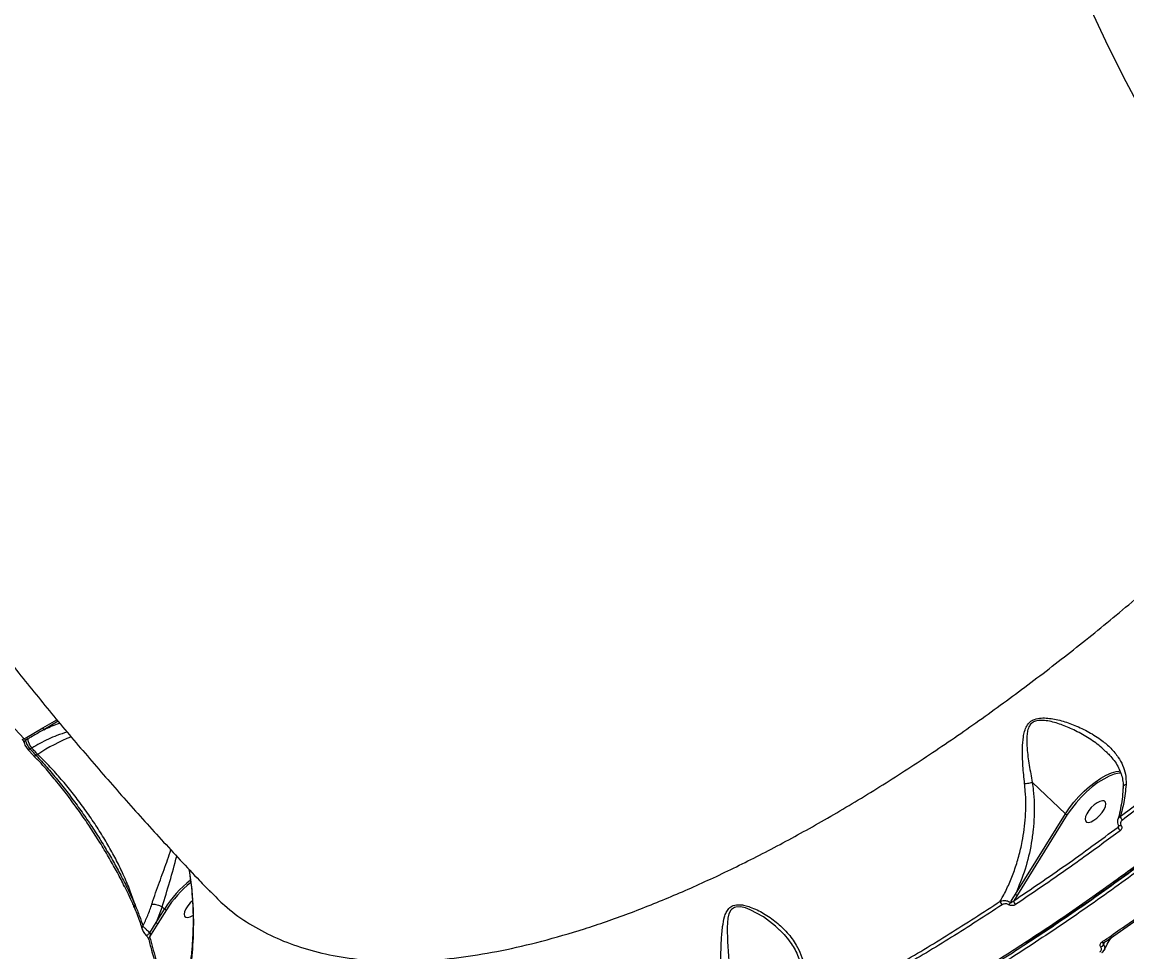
# Model space of a CAD drawing. Header units: millimetres. Extents: x -7151 to 6134, y -5040 to 5562.
# Drawn here: x -2961.4 to -2602.9, y -1178.3 to -876.7 of the extents above; entities that cross this region are included whole.
import ezdxf

# ---------------------------------------------------------------- set-up
doc = ezdxf.new("R2010")
doc.units = ezdxf.units.MM
for name, color, linetype in [('DIKOM_ОБЪЕКТ', 7, 'Continuous'), ('DIKOM_РАЗМЕР_ЗОНА', 7, 'Continuous'), ('DIKOM_РАЗМЕР_ОБЪЕКТА', 7, 'Continuous')]:
    doc.layers.add(name, color=color, linetype=linetype)
doc.styles.add('style1', font='arial.ttf', dxfattribs={"width": 0.8})
doc.dimstyles.new('1-50', dxfattribs={"dimtxt": 300, "dimasz": 200, "dimexe": 100, "dimexo": 0, "dimgap": 100, "dimtad": 1, "dimtxsty": 'style1', "dimcen": 200, "dimclrd": 7, "dimclre": 7, "dimclrt": 7, "dimadec": 1, "dimazin": 2, "dimtfac": 1, "dimtmove": 0, "dimatfit": 2, "dimfxl": 0, "dimlwd": 25, "dimlwe": 18, "dimarcsym": 0})

# ---------------------------------------------------------------- blocks, each defined once
blk = doc.blocks.new('*D0')
at = {"layer": 'Defpoints', "color": 0, "transparency": 16777216}
for p in [(4133.55, 168.74), (-4567.47, -1241.13), (4133.55, -4153.12)]:
    blk.add_point(p, dxfattribs=at)
at = {"layer": 'DIKOM_РАЗМЕР_ОБЪЕКТА', "color": 7, "lineweight": 18, "transparency": 16777216}
for p, q in [((4133.55, 168.74), (4133.55, -4253.12)), ((-4567.47, -1241.13), (-4567.47, -4253.12))]:
    blk.add_line(p, q, dxfattribs=at)
at = {"layer": 'DIKOM_РАЗМЕР_ОБЪЕКТА', "color": 7, "lineweight": 25, "transparency": 16777216}
blk.add_line((-4367.47, -4153.12), (3933.55, -4153.12), dxfattribs=at)
at = {"layer": 'DIKOM_РАЗМЕР_ОБЪЕКТА', "color": 7, "transparency": 16777216}
for points in [[(-4367.47, -4119.79), (-4367.47, -4186.45), (-4567.47, -4153.12)], [(3933.55, -4119.79), (3933.55, -4186.45), (4133.55, -4153.12)]]:
    blk.add_solid(points, dxfattribs=at)
at = {"layer": 'DIKOM_РАЗМЕР_ОБЪЕКТА', "color": 7, "transparency": 16777216, "insert": (150.61, -3899.95), "char_height": 300, "attachment_point": 5, "style": 'style1'}
blk.add_mtext('8700', dxfattribs=at)
blk = doc.blocks.new('*D1')
at = {"layer": 'Defpoints', "color": 0, "transparency": 16777216}
for p in [(-2392.45, 3674.75), (-6010.84, -1738.88), (-3202.89, -1738.88)]:
    blk.add_point(p, dxfattribs=at)
at = {"layer": 'DIKOM_РАЗМЕР_ОБЪЕКТА', "color": 7, "lineweight": 18, "transparency": 16777216}
for p, q in [((-2392.45, 3674.75), (-6110.84, 3674.75)), ((-3202.89, -1738.88), (-6110.84, -1738.88))]:
    blk.add_line(p, q, dxfattribs=at)
at = {"layer": 'DIKOM_РАЗМЕР_ОБЪЕКТА', "color": 7, "lineweight": 25, "transparency": 16777216}
blk.add_line((-6010.84, 3474.75), (-6010.84, -1538.88), dxfattribs=at)
at = {"layer": 'DIKOM_РАЗМЕР_ОБЪЕКТА', "color": 7, "transparency": 16777216}
for points in [[(-6044.18, 3474.75), (-5977.51, 3474.75), (-6010.84, 3674.75)], [(-6044.18, -1538.88), (-5977.51, -1538.88), (-6010.84, -1738.88)]]:
    blk.add_solid(points, dxfattribs=at)
at = {"layer": 'DIKOM_РАЗМЕР_ОБЪЕКТА', "color": 7, "transparency": 16777216, "insert": (-6264.01, 967.94), "char_height": 300, "attachment_point": 5, "rotation": 90, "style": 'style1'}
blk.add_mtext('5400', dxfattribs=at)
blk = doc.blocks.new('*D3')
at = {"layer": 'Defpoints', "color": 0, "transparency": 16777216}
for p in [(6133.55, 253.24), (-5802.46, -2467.19), (6133.55, -4939.78)]:
    blk.add_point(p, dxfattribs=at)
at = {"layer": 'DIKOM_РАЗМЕР_ЗОНА', "color": 7, "lineweight": 18, "transparency": 16777216}
for p, q in [((6133.55, 253.24), (6133.55, -5039.78)), ((-5802.46, -2467.19), (-5802.46, -5039.78))]:
    blk.add_line(p, q, dxfattribs=at)
at = {"layer": 'DIKOM_РАЗМЕР_ЗОНА', "color": 7, "lineweight": 25, "transparency": 16777216}
blk.add_line((-5602.46, -4939.78), (5933.55, -4939.78), dxfattribs=at)
at = {"layer": 'DIKOM_РАЗМЕР_ЗОНА', "color": 7, "transparency": 16777216}
for points in [[(-5602.46, -4906.44), (-5602.46, -4973.11), (-5802.46, -4939.78)], [(5933.55, -4906.44), (5933.55, -4973.11), (6133.55, -4939.78)]]:
    blk.add_solid(points, dxfattribs=at)
at = {"layer": 'DIKOM_РАЗМЕР_ЗОНА', "color": 7, "transparency": 16777216, "insert": (186.61, -4686.61), "char_height": 300, "attachment_point": 5, "style": 'style1'}
blk.add_mtext('11950', dxfattribs=at)

msp = doc.modelspace()

# ---------------------------------------------------------------- linework, layer by layer
at = {"layer": 'DIKOM_ОБЪЕКТ', "color": 7, "linetype": 'Continuous', "lineweight": 15}
for p, q in [((-2954.665, -1105.596), (-2950.118, -1102.94)), ((-2949.675, -1103.466), (-2954.381, -1106.215)), ((-2959.948, -1108.725), (-2954.665, -1105.596)), ((-2960.675, -1109.149), (-2959.948, -1108.725)), ((-2959.667, -1109.292), (-2960.301, -1109.663)), ((-2959.518, -1112.571), (-2959.527, -1112.562)), ((-2959.518, -1112.572), (-2957.541, -1114.673)), ((-2958.26, -1112.13), (-2958.798, -1112.444)), ((-2957.552, -1114.736), (-2956.426, -1115.935)), ((-2956.823, -1114.544), (-2956.328, -1114.183)), ((-2605.555, -1119.613), (-2605.031, -1119.566)), ((-2633.607, -1123.319), (-2622.88, -1133.468)), ((-2639.081, -1159.518), (-2622.88, -1133.468)), ((-2622.262, -1133.747), (-2638.464, -1159.797)), ((-2605.783, -1137.776), (-2605.591, -1137.264)), ((-2638.464, -1159.797), (-2639.628, -1161.661)), ((-2925.07, -1163.753), (-2925.061, -1163.785)), ((-2915.963, -1163.62), (-2917.917, -1168.735)), ((-2917.917, -1168.735), (-2915.19, -1164.351)), ((-2914.573, -1164.63), (-2917.3, -1169.014)), ((-2915.966, -1163.618), (-2915.963, -1163.62)), ((-2915.963, -1163.62), (-2915.19, -1164.351)), ((-2922.504, -1170.687), (-2922.489, -1170.745)), ((-2917.3, -1169.014), (-2920.018, -1173.355)), ((-2919.947, -1172.094), (-2917.917, -1168.735)), ((-2715.67, -1171.187), (-2715.869, -1170.988)), ((-2921.153, -1172.923), (-2921.157, -1172.919)), ((-2610.28, -1175.198), (-2610.542, -1175.869)), ((-2610.457, -1175.326), (-2610.474, -1175.337))]:
    msp.add_line(p, q, dxfattribs=at)
at = {"layer": 'DIKOM_ОБЪЕКТ', "color": 7, "linetype": 'Continuous', "lineweight": 15, "flags": 128}
for points in [[(-2537.414, -993.353), (-2546.027, -982.962), (-2554.346, -972.408), (-2562.366, -961.697), (-2570.084, -950.834), (-2577.493, -939.825), (-2584.591, -928.677), (-2591.374, -917.395), (-2597.837, -905.986), (-2603.978, -894.456), (-2609.792, -882.811), (-2615.277, -871.058), (-2620.43, -859.203), (-2625.247, -847.252), (-2629.727, -835.213)], [(-2984.483, -1082.765), (-2981.564, -1086.098), (-2978.628, -1089.421), (-2975.676, -1092.734), (-2972.708, -1096.038), (-2969.724, -1099.331), (-2966.723, -1102.614), (-2963.707, -1105.887), (-2960.675, -1109.149)], [(-2960.675, -1109.149), (-2960.825, -1109.236), (-2960.969, -1109.298), (-2961.103, -1109.335), (-2961.22, -1109.345), (-2961.317, -1109.326), (-2961.39, -1109.281), (-2961.397, -1109.274)], [(-2958.798, -1112.444), (-2958.948, -1112.531), (-2959.092, -1112.594), (-2959.224, -1112.631), (-2959.341, -1112.641), (-2959.438, -1112.624), (-2959.511, -1112.579), (-2959.518, -1112.571)], [(-2958.798, -1112.444), (-2958.552, -1112.707), (-2958.305, -1112.97), (-2958.058, -1113.232), (-2957.811, -1113.495), (-2957.565, -1113.757), (-2957.318, -1114.019), (-2957.07, -1114.282), (-2956.823, -1114.544)], [(-2956.328, -1114.183), (-2956.57, -1113.927), (-2956.811, -1113.67), (-2957.053, -1113.414), (-2957.294, -1113.157), (-2957.536, -1112.9), (-2957.777, -1112.644), (-2958.018, -1112.387), (-2958.26, -1112.13)], [(-2957.516, -1114.696), (-2957.534, -1114.68), (-2957.542, -1114.673)], [(-2622.88, -1133.468), (-2621.598, -1131.573), (-2620.141, -1129.696), (-2618.538, -1127.879), (-2616.826, -1126.16), (-2615.041, -1124.577), (-2613.222, -1123.165), (-2611.407, -1121.953), (-2609.638, -1120.968), (-2607.952, -1120.232), (-2606.385, -1119.76), (-2605.555, -1119.613)], [(-2604.89, -1120.265), (-2605.487, -1120.317), (-2607.012, -1120.653), (-2608.684, -1121.28), (-2610.464, -1122.184), (-2612.309, -1123.343), (-2614.173, -1124.729), (-2616.012, -1126.308), (-2617.782, -1128.043), (-2619.44, -1129.891), (-2620.945, -1131.808), (-2622.262, -1133.747)], [(-2609.762, -1130.281), (-2609.887, -1129.674), (-2610.276, -1129.315), (-2610.896, -1129.234), (-2611.697, -1129.436), (-2612.615, -1129.906), (-2613.575, -1130.605), (-2614.5, -1131.477), (-2615.314, -1132.451), (-2615.952, -1133.448), (-2616.362, -1134.387), (-2616.509, -1135.192), (-2616.385, -1135.799), (-2615.996, -1136.158), (-2615.376, -1136.239), (-2614.575, -1136.037), (-2613.657, -1135.567), (-2612.697, -1134.868), (-2611.772, -1133.996), (-2610.958, -1133.022), (-2610.32, -1132.026), (-2609.91, -1131.086), (-2609.762, -1130.281)], [(-2604.764, -1137.245), (-2604.967, -1137.339), (-2605.158, -1137.396), (-2605.328, -1137.413), (-2605.464, -1137.387), (-2605.561, -1137.321), (-2605.569, -1137.311)], [(-2906.159, -1161.724), (-2906.811, -1162.36), (-2907.625, -1163.334), (-2908.263, -1164.331), (-2908.672, -1165.27), (-2908.821, -1166.075), (-2908.696, -1166.682), (-2908.307, -1167.041), (-2907.687, -1167.122), (-2906.886, -1166.92), (-2905.973, -1166.453)], [(-2715.869, -1170.988), (-2716.944, -1169.912), (-2720.846, -1166.931), (-2725.123, -1164.608), (-2726.704, -1164.026), (-2728.293, -1163.68), (-2729.81, -1163.721), (-2730.227, -1163.84), (-2731.231, -1164.499), (-2731.414, -1164.712), (-2732.038, -1165.904), (-2732.372, -1167.287), (-2732.605, -1170.335), (-2732.515, -1174.844), (-2732.22, -1179.597), (-2731.882, -1184.144), (-2731.484, -1188.775), (-2731.484, -1188.779), (-2731.484, -1188.779)], [(-2919.947, -1172.094), (-2920.13, -1172.293), (-2920.336, -1172.488), (-2920.548, -1172.664), (-2920.751, -1172.805), (-2920.927, -1172.9), (-2921.062, -1172.943), (-2921.146, -1172.929), (-2921.153, -1172.923)], [(-2610.474, -1175.337), (-2610.505, -1175.351), (-2610.594, -1175.362), (-2610.7, -1175.341), (-2610.818, -1175.288), (-2610.945, -1175.205), (-2611.074, -1175.095)]]:
    msp.add_lwpolyline(points, dxfattribs=at)
at = {"layer": 'DIKOM_ОБЪЕКТ', "color": 7, "linetype": 'Continuous', "lineweight": 15}
for centre, radius, start, end in [((-2955.521, -1106.365), 1.15, 7.49028, 41.92552), ((-2959.956, -1110.341), 0.76, 117.01341, 187.1213), ((-2960.899, -1109.55), 1.259, 11.80713, 40.93715), ((-2953.511, -1108.007), 6.288, 191.79228, 220.96362), ((-2923.192, -1164.319), 60.096, 111.69469, 123.46158), ((-2957.297, -1114.041), 0.691, 251.50898, 313.27273), ((-2622.214, -1132.817), 0.931, 224.34256, 267.01812), ((-2602.933, -1133.841), 2.206, 193.66319, 228.22142), ((-2603.751, -1137.388), 2.069, 190.79992, 228.85566), ((-3247.529, -1058.353), 347.872, 342.38649, 345.20164), ((-2882.998, -1184.832), 38.155, 128.53404, 147.53491), ((-2883.339, -1184.509), 37.024, 129.05189, 147.52372), ((-2638.414, -1158.865), 0.933, 224.39651, 266.96416), ((-2924.306, -1163.641), 0.773, 125.69081, 188.28523), ((-2914.525, -1163.701), 0.93, 224.32199, 267.03869), ((-2642.222, -1161.691), 1.78, 184.45747, 228.1049), ((-2643.108, -1160.957), 2.711, 312.47583, 332.18229), ((-2637.893, -1161.582), 1.737, 182.60344, 228.70754), ((-2921.675, -1170.54), 0.842, 129.86494, 190.06386), ((-2917.252, -1168.085), 0.93, 224.31311, 267.04757), ((-2919.479, -1174.036), 0.868, 128.3403, 191.00608), ((-2612.169, -1175.063), 1.816, 295.85924, 333.63132)]:
    msp.add_arc(centre, radius, start, end, dxfattribs=at)
for points, knots in [([(-3124.843, -797.445), (-3123.107, -802.295), (-3119.422, -812.594), (-3113.42, -828.226), (-3106.917, -844.369), (-3100.107, -860.415), (-3093.001, -876.363), (-3085.597, -892.209), (-3077.899, -907.949), (-3069.908, -923.578), (-3061.624, -939.091), (-3053.051, -954.486), (-3044.19, -969.756), (-3035.044, -984.899), (-3025.615, -999.909), (-3015.904, -1014.784), (-3005.914, -1029.517), (-2995.648, -1044.107), (-2985.108, -1058.547), (-2974.296, -1072.835), (-2963.216, -1086.965), (-2951.871, -1100.935), (-2940.262, -1114.739), (-2928.395, -1128.376), (-2916.264, -1141.833), (-2906.845, -1151.972), (-2901.448, -1157.605), (-2900.242, -1158.864)], [0, 0, 0, 0, 0.0363833, 0.0772668, 0.1181885, 0.1591499, 0.2001524, 0.2411966, 0.2822838, 0.3234154, 0.3645922, 0.4058143, 0.4470832, 0.4883993, 0.5297627, 0.5711746, 0.612635, 0.6541432, 0.6957006, 0.7373066, 0.778961, 0.8206633, 0.8624142, 0.9042124, 0.9460577, 0.9879493, 1, 1, 1, 1]), ([(-2360.312, -895.827), (-2362.582, -899.39), (-2368.697, -908.989), (-2379.254, -924.67), (-2392.112, -942.812), (-2405.743, -961.063), (-2420.12, -979.358), (-2435.212, -997.635), (-2450.686, -1015.492), (-2466.481, -1032.877), (-2482.528, -1049.75), (-2499.09, -1066.387), (-2516.129, -1082.717), (-2533.598, -1098.675), (-2551.11, -1113.912), (-2568.606, -1128.389), (-2586.025, -1142.09), (-2603.652, -1155.238), (-2621.433, -1167.762), (-2639.308, -1179.603), (-2656.885, -1190.499), (-2674.109, -1200.437), (-2690.936, -1209.421), (-2707.641, -1217.598), (-2724.159, -1224.904), (-2740.425, -1231.293), (-2756.084, -1236.621), (-2771.095, -1240.899), (-2785.433, -1244.153), (-2799.333, -1246.437), (-2812.725, -1247.702), (-2825.548, -1247.915), (-2837.021, -1247.118), (-2847.204, -1245.451), (-2855.346, -1243.464), (-2860.019, -1241.677), (-2861.913, -1240.952)], [0, 0, 0, 0, 0.0176896, 0.0476571, 0.0776475, 0.1076146, 0.1384524, 0.1693154, 0.2001529, 0.2301204, 0.2601107, 0.290078, 0.3209158, 0.3517788, 0.3826161, 0.4125835, 0.4425742, 0.4725411, 0.5033791, 0.5342417, 0.5650796, 0.5950467, 0.6250373, 0.6550044, 0.6858424, 0.7167049, 0.7475428, 0.7775098, 0.8075005, 0.8374678, 0.8683053, 0.8991683, 0.9300059, 0.956088, 0.9822004, 1, 1, 1, 1]), ([(-2373.428, -979.478), (-2377.12, -984.309), (-2384.506, -993.975), (-2396.119, -1008.372), (-2408.082, -1022.649), (-2420.574, -1036.953), (-2433.58, -1051.247), (-2447.087, -1065.49), (-2460.88, -1079.449), (-2475.388, -1093.537), (-2490.625, -1107.683), (-2506.578, -1121.81), (-2522.719, -1135.433), (-2538.972, -1148.491), (-2555.262, -1160.918), (-2571.52, -1172.658), (-2587.718, -1183.677), (-2603.833, -1193.975), (-2619.831, -1203.535), (-2635.639, -1212.315), (-2651.183, -1220.271), (-2666.398, -1227.366), (-2681.256, -1233.57), (-2695.738, -1238.893), (-2709.816, -1243.333), (-2723.42, -1246.861), (-2736.507, -1249.492), (-2749.18, -1251.117), (-2758.032, -1251.832), (-2762.501, -1251.691), (-2763.047, -1251.674)], [0, 0, 0, 0, 0.0331645, 0.0663687, 0.0995722, 0.1327364, 0.1672603, 0.2018298, 0.2363986, 0.2709225, 0.3089162, 0.3470297, 0.3852052, 0.4233802, 0.4614938, 0.4994866, 0.5373539, 0.5753408, 0.6133894, 0.6514374, 0.6894245, 0.7272914, 0.7650681, 0.8029647, 0.8409215, 0.8788787, 0.9167744, 0.9545509, 0.9944477, 1, 1, 1, 1]), ([(-2900.153, -1158.778), (-2898.716, -1160.272), (-2895.208, -1163.92), (-2888.722, -1168.627), (-2880.876, -1173.044), (-2872.328, -1176.498), (-2862.976, -1179.086), (-2852.81, -1180.751), (-2841.848, -1181.467), (-2830.329, -1181.216), (-2818.305, -1180.024), (-2805.839, -1177.93), (-2792.731, -1174.904), (-2778.999, -1170.914), (-2764.68, -1165.95), (-2750.078, -1160.12), (-2735.252, -1153.461), (-2720.26, -1146.029), (-2704.867, -1137.708), (-2689.113, -1128.487), (-2673.043, -1118.378), (-2656.999, -1107.593), (-2641.033, -1096.183), (-2625.197, -1084.21), (-2609.25, -1071.489), (-2593.242, -1058.033), (-2577.229, -1043.874), (-2562.662, -1030.33), (-2549.509, -1017.597), (-2541.702, -1009.68), (-2537.796, -1005.718)], [0, 0, 0, 0, 0.0257526, 0.062866, 0.0989331, 0.1350278, 0.171095, 0.2082083, 0.2453526, 0.2824663, 0.3185595, 0.3546805, 0.390774, 0.4279125, 0.4650814, 0.5022202, 0.538373, 0.5745535, 0.6107061, 0.647904, 0.6851321, 0.7223299, 0.7585728, 0.794844, 0.8310866, 0.8683748, 0.9056935, 0.9429816, 0.9714642, 1, 1, 1, 1]), ([(-2635.684, -1175.457), (-2631.471, -1172.704), (-2621.492, -1166.186), (-2605.482, -1154.89), (-2587.729, -1141.721), (-2569.842, -1127.678), (-2552.218, -1113.107), (-2534.912, -1098.061), (-2517.968, -1082.614), (-2501.112, -1066.512), (-2484.402, -1049.788), (-2467.926, -1032.473), (-2454.842, -1018.166), (-2447.404, -1009.577), (-2445.154, -1006.98)], [0, 0, 0, 0, 0.06436961, 0.15244685, 0.2430835, 0.33379224, 0.42442916, 0.51250549, 0.60065117, 0.68872945, 0.77936433, 0.87007435, 0.96071028, 1, 1, 1, 1]), ([(-2863.222, -1239.772), (-2863.04, -1239.854), (-2859.709, -1241.355), (-2852.429, -1243.304), (-2841.467, -1245.509), (-2829.751, -1246.546), (-2817.467, -1246.6), (-2804.386, -1245.633), (-2790.526, -1243.616), (-2775.917, -1240.527), (-2761.057, -1236.482), (-2746.029, -1231.562), (-2730.916, -1225.861), (-2715.292, -1219.228), (-2699.186, -1211.646), (-2682.64, -1203.121), (-2665.79, -1193.71), (-2648.68, -1183.426), (-2631.363, -1172.298), (-2613.78, -1160.279), (-2595.985, -1147.373), (-2578.032, -1133.606), (-2560.319, -1119.277), (-2542.9, -1104.453), (-2525.823, -1089.202), (-2508.809, -1073.278), (-2491.921, -1056.708), (-2475.231, -1039.53), (-2460.039, -1023.19), (-2450.6, -1012.488), (-2446.426, -1007.755)], [0, 0, 0, 0, 0.0022001, 0.0402543, 0.0782771, 0.115227, 0.1522051, 0.1891546, 0.2271774, 0.2652314, 0.3032543, 0.3388739, 0.374518, 0.4101375, 0.4467146, 0.4833199, 0.5198967, 0.5568465, 0.5938251, 0.6307748, 0.6687975, 0.7068517, 0.7448745, 0.7818245, 0.8188024, 0.8557526, 0.8937754, 0.9318292, 0.9698524, 1, 1, 1, 1]), ([(-2862.984, -1239.984), (-2861.645, -1240.481), (-2858.71, -1241.571), (-2853.938, -1242.96), (-2848.713, -1244.213), (-2843.271, -1245.219), (-2837.636, -1245.985), (-2831.827, -1246.505), (-2825.865, -1246.775), (-2819.759, -1246.796), (-2813.507, -1246.569), (-2807.106, -1246.095), (-2800.555, -1245.374), (-2793.852, -1244.407), (-2786.995, -1243.193), (-2779.984, -1241.731), (-2772.814, -1240.021), (-2765.484, -1238.062), (-2758.008, -1235.859), (-2750.418, -1233.418), (-2742.741, -1230.749), (-2734.989, -1227.856), (-2727.154, -1224.738), (-2719.237, -1221.395), (-2711.236, -1217.827), (-2703.152, -1214.034), (-2694.985, -1210.017), (-2686.736, -1205.776), (-2678.404, -1201.31), (-2669.988, -1196.619), (-2661.497, -1191.707), (-2652.955, -1186.589), (-2644.388, -1181.279), (-2635.815, -1175.788), (-2627.236, -1170.118), (-2618.652, -1164.271), (-2610.063, -1158.245), (-2601.468, -1152.04), (-2592.868, -1145.658), (-2584.264, -1139.098), (-2575.654, -1132.36), (-2567.039, -1125.444), (-2558.423, -1118.352), (-2549.826, -1111.102), (-2541.276, -1103.716), (-2532.794, -1096.213), (-2524.387, -1088.598), (-2516.054, -1080.872), (-2507.794, -1073.034), (-2499.607, -1065.083), (-2491.493, -1057.021), (-2483.452, -1048.848), (-2475.486, -1040.563), (-2467.592, -1032.168), (-2459.777, -1023.66), (-2452.583, -1015.669), (-2448.047, -1010.483), (-2446.046, -1008.196)], [0, 0, 0, 0, 0.0152823, 0.0334918, 0.0517817, 0.0701714, 0.0886546, 0.1071165, 0.1254749, 0.1437624, 0.1619974, 0.1802006, 0.1983915, 0.2165897, 0.2348095, 0.2530702, 0.2713923, 0.2897959, 0.3082967, 0.3267936, 0.3451629, 0.3634728, 0.3817381, 0.3999738, 0.4181944, 0.4364145, 0.4546467, 0.4729036, 0.4911992, 0.5095487, 0.5279673, 0.5464087, 0.5647912, 0.58311, 0.6013812, 0.6196181, 0.6378364, 0.6560503, 0.6742733, 0.6925158, 0.7107937, 0.7291211, 0.7475123, 0.7659527, 0.7843559, 0.8026875, 0.8209667, 0.8392086, 0.8574278, 0.8756385, 0.8938559, 0.9120883, 0.9303521, 0.9486607, 0.967029, 0.9854605, 1, 1, 1, 1]), ([(-2605.076, -1134.362), (-2600.652, -1130.998), (-2591.805, -1124.272), (-2578.541, -1113.657), (-2565.295, -1102.699), (-2556.519, -1095.077), (-2552.13, -1091.266)], [0, 0, 0, 0, 0.2491022, 0.4982022, 0.7491025, 1, 1, 1, 1]), ([(-2551.338, -1092.293), (-2555.705, -1096.085), (-2564.438, -1103.67), (-2577.68, -1114.631), (-2591.005, -1125.299), (-2599.937, -1132.09), (-2604.403, -1135.485)], [0, 0, 0, 0, 0.2491013, 0.4982001, 0.7491006, 1, 1, 1, 1]), ([(-2954.381, -1106.215), (-2952.883, -1105.507), (-2951.114, -1104.671), (-2949.447, -1104.125), (-2949.192, -1104.041)], [0, 0, 0, 0, 0.846415, 1, 1, 1, 1]), ([(-2636.127, -1123.681), (-2636.325, -1121.77), (-2636.726, -1117.903), (-2636.88, -1112.832), (-2636.655, -1109.104), (-2636.169, -1106.692), (-2635.531, -1105.021), (-2634.463, -1103.632), (-2632.835, -1102.685), (-2630.806, -1102.337), (-2627.838, -1102.435), (-2624.119, -1103.216), (-2619.621, -1104.761), (-2615.163, -1106.88), (-2611.236, -1109.401), (-2608.032, -1112.182), (-2605.769, -1114.902), (-2604.219, -1117.731), (-2603.25, -1120.664), (-2603.218, -1122.811), (-2603.201, -1123.946)], [0, 0, 0, 0, 0.086353, 0.1746787, 0.2336185, 0.2635141, 0.2941192, 0.3212042, 0.3485627, 0.3826673, 0.4154283, 0.4844318, 0.555018, 0.6333645, 0.7133073, 0.7760751, 0.8404068, 0.8905405, 0.9421337, 1, 1, 1, 1]), ([(-2609.715, -1113.338), (-2610.324, -1112.76), (-2612.117, -1111.055), (-2615.633, -1108.66), (-2619.928, -1106.311), (-2624.264, -1104.442), (-2627.818, -1103.424), (-2630.642, -1103.087), (-2632.44, -1103.247), (-2633.479, -1103.775), (-2634.22, -1104.406), (-2634.855, -1105.355), (-2635.278, -1106.919), (-2635.468, -1109.227), (-2635.302, -1112.806), (-2634.712, -1117.708), (-2633.937, -1121.429), (-2633.616, -1123.313), (-2633.616, -1123.314)], [0, 0, 0, 0, 0.0552283, 0.1628079, 0.2704718, 0.3641381, 0.4575379, 0.4997774, 0.5420147, 0.5696691, 0.5747592, 0.6074956, 0.6460553, 0.6848716, 0.7632577, 0.881575, 0.9998826, 1, 1, 1, 1]), ([(-2954.381, -1106.215), (-2954.652, -1106.37), (-2956.008, -1107.144), (-2957.762, -1108.178), (-2959.257, -1109.053), (-2959.667, -1109.292)], [0, 0, 0, 0, 0.1536522, 0.7683329, 1, 1, 1, 1]), ([(-2946.754, -1106.939), (-2947.871, -1107.301), (-2950.729, -1108.227), (-2954.654, -1110.102), (-2957.389, -1111.64), (-2958.26, -1112.13)], [0, 0, 0, 0, 0.3043033, 0.7785281, 1, 1, 1, 1]), ([(-2961.395, -1109.279), (-2961.382, -1109.292), (-2961.315, -1109.36), (-2961.165, -1109.55), (-2960.976, -1109.828), (-2960.827, -1110.108), (-2960.745, -1110.303), (-2960.716, -1110.409), (-2960.714, -1110.42), (-2960.713, -1110.424)], [0, 0, 0, 0, 0.04383363, 0.22996532, 0.44028652, 0.65668566, 0.82486088, 0.9520385, 1, 1, 1, 1]), ([(-2960.696, -1110.433), (-2960.673, -1110.55), (-2960.601, -1110.911), (-2960.413, -1111.336), (-2960.224, -1111.614), (-2960.203, -1111.645)], [0, 0, 0, 0, 0.29845535, 0.92264439, 1, 1, 1, 1]), ([(-2960.675, -1109.149), (-2960.636, -1109.187), (-2960.557, -1109.262), (-2960.447, -1109.398), (-2960.359, -1109.532), (-2960.317, -1109.619), (-2960.303, -1109.658), (-2960.301, -1109.663)], [0, 0, 0, 0, 0.2403742, 0.4813596, 0.7220984, 0.9626552, 1, 1, 1, 1]), ([(-2960.301, -1109.663), (-2960.296, -1109.692), (-2960.258, -1109.905), (-2960.11, -1110.375), (-2959.763, -1111.101), (-2959.307, -1111.836), (-2958.968, -1112.242), (-2958.798, -1112.444)], [0, 0, 0, 0, 0.0371079, 0.2779501, 0.5187433, 0.759365, 1, 1, 1, 1]), ([(-2960.203, -1111.645), (-2960.074, -1111.855), (-2959.866, -1112.194), (-2959.612, -1112.455), (-2959.516, -1112.553)], [0, 0, 0, 0, 0.6223235, 1, 1, 1, 1]), ([(-2956.823, -1114.544), (-2955.668, -1115.799), (-2953.355, -1118.314), (-2949.885, -1122.442), (-2946.463, -1126.764), (-2943.132, -1131.262), (-2939.927, -1135.859), (-2936.884, -1140.492), (-2934.044, -1145.096), (-2931.426, -1149.61), (-2928.949, -1154.178), (-2926.658, -1158.73), (-2925.39, -1161.586), (-2924.757, -1163.014)], [0, 0, 0, 0, 0.0886957, 0.1776669, 0.2663608, 0.3550681, 0.4440575, 0.5327624, 0.6211381, 0.7098005, 0.7981743, 0.8990862, 1, 1, 1, 1]), ([(-2924.757, -1163.014), (-2925.272, -1161.443), (-2926.302, -1158.301), (-2928.369, -1153.454), (-2930.684, -1148.711), (-2933.178, -1144.134), (-2935.946, -1139.516), (-2938.967, -1134.913), (-2942.192, -1130.383), (-2945.583, -1125.983), (-2949.1, -1121.782), (-2952.696, -1117.794), (-2955.119, -1115.386), (-2956.328, -1114.183)], [0, 0, 0, 0, 0.1033772, 0.2067507, 0.2946087, 0.3827338, 0.4705908, 0.5587505, 0.6471785, 0.7353389, 0.8234682, 0.9118685, 1, 1, 1, 1]), ([(-2609.688, -1113.303), (-2609.295, -1113.676), (-2608.343, -1114.581), (-2607.051, -1116.174), (-2605.839, -1118.029), (-2604.925, -1119.986), (-2604.363, -1121.964), (-2604.124, -1123.573), (-2604.192, -1124.543), (-2604.212, -1124.837)], [0, 0, 0, 0, 0.11523351, 0.27907653, 0.44999717, 0.61737486, 0.7787639, 0.93297036, 1, 1, 1, 1]), ([(-2928.163, -1157.033), (-2928.533, -1156.281), (-2929.589, -1154.134), (-2931.677, -1150.317), (-2934.332, -1145.716), (-2937.232, -1141.008), (-2940.338, -1136.276), (-2943.61, -1131.581), (-2947.012, -1126.988), (-2950.507, -1122.58), (-2953.672, -1118.808), (-2955.654, -1116.651), (-2956.453, -1115.783)], [0, 0, 0, 0, 0.0583821, 0.1665766, 0.275121, 0.383311, 0.4918606, 0.600755, 0.709307, 0.8177966, 0.9266355, 1, 1, 1, 1]), ([(-2643.997, -1161.83), (-2643.711, -1161.315), (-2642.691, -1159.481), (-2641.11, -1156.188), (-2639.381, -1151.835), (-2637.948, -1147.271), (-2636.594, -1141.506), (-2635.838, -1135.806), (-2635.668, -1130.297), (-2635.799, -1126.685), (-2636.039, -1124.488), (-2636.127, -1123.681)], [0, 0, 0, 0, 0.0465635, 0.1660368, 0.2855065, 0.4082684, 0.5310218, 0.7327811, 0.8363396, 0.9398841, 1, 1, 1, 1]), ([(-2633.607, -1123.319), (-2633.495, -1124.16), (-2633.197, -1126.412), (-2632.972, -1130.104), (-2632.989, -1134.402), (-2633.301, -1138.709), (-2634.108, -1144.466), (-2635.769, -1151.601), (-2637.969, -1156.859), (-2639.081, -1159.518)], [0, 0, 0, 0, 0.0670861, 0.1796417, 0.2922142, 0.4079225, 0.5236459, 0.7591226, 1, 1, 1, 1]), ([(-2636.127, -1123.681), (-2636.082, -1123.675), (-2635.789, -1123.636), (-2635.193, -1123.552), (-2634.346, -1123.428), (-2633.859, -1123.352), (-2633.616, -1123.314)], [0, 0, 0, 0, 0.05611625, 0.36859849, 0.68431215, 1, 1, 1, 1]), ([(-2633.616, -1123.314), (-2633.615, -1123.314), (-2633.613, -1123.314), (-2633.61, -1123.316), (-2633.608, -1123.318), (-2633.607, -1123.319)], [0, 0, 0, 0, 0.2982698, 0.7048813, 1, 1, 1, 1]), ([(-2604.182, -1124.826), (-2604.186, -1125.053), (-2604.208, -1126.393), (-2604.46, -1128.738), (-2604.959, -1131.81), (-2605.459, -1134.023), (-2605.843, -1135.148), (-2605.919, -1135.369)], [0, 0, 0, 0, 0.0589919, 0.348044, 0.6379759, 0.9289297, 1, 1, 1, 1]), ([(-2603.201, -1123.946), (-2603.385, -1125.923), (-2603.725, -1129.588), (-2604.65, -1132.857), (-2605.076, -1134.362)], [0, 0, 0, 0, 0.5395115, 1, 1, 1, 1]), ([(-2603.201, -1123.946), (-2603.237, -1123.959), (-2603.468, -1124.04), (-2603.84, -1124.241), (-2604.141, -1124.545), (-2604.138, -1124.76), (-2604.137, -1124.842)], [0, 0, 0, 0, 0.0603303, 0.397519, 0.7721716, 1, 1, 1, 1]), ([(-2605.875, -1135.39), (-2605.915, -1135.487), (-2606.051, -1135.825), (-2605.984, -1136.474), (-2605.817, -1137.055), (-2605.581, -1137.274), (-2605.555, -1137.299)], [0, 0, 0, 0, 0.1548369, 0.5353966, 0.9470834, 1, 1, 1, 1]), ([(-2605.874, -1135.386), (-2605.818, -1135.215), (-2605.685, -1134.811), (-2605.299, -1134.526), (-2605.076, -1134.362)], [0, 0, 0, 0, 0.42375256, 1, 1, 1, 1]), ([(-2604.403, -1135.485), (-2604.539, -1135.609), (-2604.811, -1135.857), (-2605.002, -1136.338), (-2605.008, -1136.829), (-2604.843, -1137.11), (-2604.764, -1137.245)], [0, 0, 0, 0, 0.2583793, 0.516759, 0.7678133, 1, 1, 1, 1]), ([(-2639.628, -1161.661), (-2634.005, -1157.861), (-2622.743, -1150.248), (-2611.442, -1141.937), (-2605.783, -1137.776)], [0, 0, 0, 0, 0.4992726, 1, 1, 1, 1]), ([(-2605.112, -1138.946), (-2605.612, -1139.318), (-2608.111, -1141.178), (-2615.019, -1146.249), (-2625.844, -1153.982), (-2634.639, -1159.917), (-2639.04, -1162.887)], [0, 0, 0, 0, 0.0441427, 0.2207161, 0.6100187, 1, 1, 1, 1]), ([(-2605.783, -1137.776), (-2605.725, -1137.704), (-2605.635, -1137.595), (-2605.588, -1137.464), (-2605.572, -1137.418)], [0, 0, 0, 0, 0.6549638, 1, 1, 1, 1]), ([(-2605.573, -1137.309), (-2605.566, -1137.319), (-2605.542, -1137.355), (-2605.538, -1137.348), (-2605.562, -1137.404), (-2605.569, -1137.419)], [0, 0, 0, 0, 0.2329847, 0.7854221, 1, 1, 1, 1]), ([(-2604.764, -1137.245), (-2604.686, -1137.376), (-2604.525, -1137.648), (-2604.53, -1138.124), (-2604.715, -1138.588), (-2604.98, -1138.827), (-2605.112, -1138.946)], [0, 0, 0, 0, 0.233838, 0.48247836, 0.74139123, 1, 1, 1, 1]), ([(-2919.297, -1162.782), (-2919.179, -1162.417), (-2918.701, -1160.937), (-2917.775, -1158.259), (-2916.534, -1154.827), (-2915.324, -1151.519), (-2914.121, -1148.201), (-2913.47, -1146.21), (-2913.121, -1145.14)], [0, 0, 0, 0, 0.059707, 0.2427135, 0.4258539, 0.6074037, 0.7890706, 1, 1, 1, 1]), ([(-2907.294, -1151.393), (-2907.286, -1151.438), (-2907.026, -1152.79), (-2906.672, -1155.535), (-2906.228, -1159.759), (-2905.964, -1164.231), (-2905.892, -1168.879), (-2906.03, -1173.596), (-2906.381, -1178.36), (-2906.956, -1183.147), (-2907.745, -1187.932), (-2908.765, -1192.596), (-2909.748, -1196.324), (-2910.464, -1198.394), (-2910.692, -1199.053)], [0, 0, 0, 0, 0.0025425, 0.0766501, 0.1571908, 0.2462033, 0.3382418, 0.4338607, 0.532659, 0.6343008, 0.7391902, 0.8461812, 0.9510377, 1, 1, 1, 1]), ([(-2907.31, -1151.377), (-2907.283, -1151.504), (-2906.801, -1153.746), (-2906.332, -1158.035), (-2905.859, -1164.173), (-2905.776, -1171.423), (-2906.221, -1179.671), (-2907.521, -1188.656), (-2909.039, -1195.026), (-2910.095, -1198.383), (-2910.312, -1199.071)], [0, 0, 0, 0, 0.00715223, 0.12631975, 0.2457994, 0.36482882, 0.55960155, 0.75488585, 0.94972007, 1, 1, 1, 1]), ([(-2611.074, -1175.095), (-2610.576, -1174.752), (-2608.082, -1173.037), (-2601.92, -1168.738), (-2592.576, -1162.052), (-2585.23, -1156.556), (-2581.554, -1153.806)], [0, 0, 0, 0, 0.0507698, 0.25385071, 0.6266924, 1, 1, 1, 1]), ([(-2610.46, -1175.321), (-2610.074, -1175.059), (-2606.811, -1172.845), (-2600.648, -1168.499), (-2591.982, -1162.264), (-2585.419, -1157.436), (-2581.753, -1154.643), (-2580.975, -1154.05)], [0, 0, 0, 0, 0.039356, 0.3328546, 0.6269812, 0.9208416, 1, 1, 1, 1]), ([(-2928.29, -1156.88), (-2927.861, -1157.749), (-2926.941, -1159.608), (-2925.881, -1161.904), (-2925.302, -1163.271), (-2925.095, -1163.76)], [0, 0, 0, 0, 0.3603293, 0.7708137, 1, 1, 1, 1]), ([(-2640.711, -1162.222), (-2640.635, -1162.098), (-2640.087, -1161.199), (-2639.547, -1160.297), (-2639.081, -1159.518)], [0, 0, 0, 0, 0.13805338, 1, 1, 1, 1]), ([(-2925.066, -1163.786), (-2924.775, -1164.475), (-2924.122, -1166.022), (-2923.316, -1168.197), (-2922.755, -1169.815), (-2922.545, -1170.574), (-2922.513, -1170.689)], [0, 0, 0, 0, 0.2692765, 0.6047006, 0.9397635, 1, 1, 1, 1]), ([(-2924.757, -1163.014), (-2924.245, -1164.256), (-2923.214, -1166.758), (-2922.549, -1168.843), (-2922.215, -1169.893)], [0, 0, 0, 0, 0.4964798, 1, 1, 1, 1]), ([(-2922.215, -1169.893), (-2921.661, -1168.758), (-2920.55, -1166.479), (-2919.716, -1164.017), (-2919.297, -1162.782)], [0, 0, 0, 0, 0.4978763, 1, 1, 1, 1]), ([(-2919.297, -1162.782), (-2919.271, -1162.779), (-2919.189, -1162.771), (-2918.913, -1162.764), (-2918.384, -1162.811), (-2917.594, -1162.983), (-2916.732, -1163.255), (-2916.232, -1163.492), (-2915.966, -1163.618)], [0, 0, 0, 0, 0.03427511, 0.1060622, 0.32202344, 0.53796572, 0.75402628, 1, 1, 1, 1]), ([(-2734.657, -1188.91), (-2734.683, -1187.342), (-2734.734, -1184.163), (-2734.677, -1179.364), (-2734.522, -1174.588), (-2734.203, -1170.373), (-2733.668, -1167.348), (-2732.97, -1165.427), (-2732.131, -1164.093), (-2730.681, -1163.072), (-2728.754, -1162.868), (-2726.848, -1163.172), (-2724.203, -1163.968), (-2720.689, -1165.7), (-2716.632, -1168.539), (-2713.01, -1171.982), (-2710.339, -1175.578), (-2708.584, -1179.18), (-2707.799, -1181.873), (-2707.601, -1183.507), (-2707.548, -1183.951)], [0, 0, 0, 0, 0.0704022, 0.1427031, 0.2195582, 0.2979648, 0.3555912, 0.3848653, 0.4149651, 0.4491177, 0.4886792, 0.5172606, 0.5465221, 0.6240237, 0.7036957, 0.7828127, 0.864006, 0.9204666, 0.9784126, 1, 1, 1, 1]), ([(-2708.911, -1199.487), (-2703.648, -1196.809), (-2693.121, -1191.453), (-2676.969, -1182.373), (-2660.599, -1172.597), (-2649.531, -1165.419), (-2643.997, -1161.83)], [0, 0, 0, 0, 0.2485964, 0.4971953, 0.7485957, 1, 1, 1, 1]), ([(-2643.411, -1163.016), (-2648.896, -1166.574), (-2659.865, -1173.69), (-2676.215, -1183.465), (-2692.467, -1192.614), (-2703.138, -1198.045), (-2708.473, -1200.761)], [0, 0, 0, 0, 0.248594, 0.4971941, 0.7485972, 1, 1, 1, 1]), ([(-2643.997, -1161.83), (-2643.835, -1161.765), (-2643.458, -1161.615), (-2642.767, -1161.547), (-2642.017, -1161.63), (-2641.304, -1161.847), (-2640.91, -1162.095), (-2640.711, -1162.222)], [0, 0, 0, 0, 0.174201, 0.4036919, 0.6051977, 0.80005, 1, 1, 1, 1]), ([(-2641.278, -1162.956), (-2641.4, -1162.883), (-2641.644, -1162.738), (-2642.099, -1162.654), (-2642.586, -1162.675), (-2643.043, -1162.801), (-2643.299, -1162.951), (-2643.411, -1163.016)], [0, 0, 0, 0, 0.1889736, 0.3775511, 0.579241, 0.8164464, 1, 1, 1, 1]), ([(-2639.04, -1162.887), (-2639.156, -1162.956), (-2639.428, -1163.115), (-2639.911, -1163.247), (-2640.425, -1163.267), (-2640.899, -1163.18), (-2641.151, -1163.031), (-2641.278, -1162.956)], [0, 0, 0, 0, 0.1825291, 0.4237855, 0.627607, 0.8134557, 1, 1, 1, 1]), ([(-2640.711, -1162.222), (-2640.682, -1162.232), (-2640.632, -1162.25), (-2640.509, -1162.247), (-2640.333, -1162.197), (-2640.088, -1162.063), (-2639.845, -1161.879), (-2639.695, -1161.728), (-2639.628, -1161.661)], [0, 0, 0, 0, 0.076267, 0.132153, 0.2952578, 0.5060329, 0.782363, 1, 1, 1, 1]), ([(-2922.478, -1170.742), (-2922.458, -1170.816), (-2922.38, -1171.107), (-2922.126, -1171.601), (-2921.721, -1172.235), (-2921.366, -1172.702), (-2921.162, -1172.906), (-2921.111, -1172.958)], [0, 0, 0, 0, 0.1089128, 0.4320977, 0.6983106, 0.9239002, 1, 1, 1, 1]), ([(-2922.215, -1169.893), (-2922.048, -1170.063), (-2921.743, -1170.374), (-2921.091, -1171.006), (-2920.488, -1171.585), (-2920.131, -1171.921), (-2919.947, -1172.094)], [0, 0, 0, 0, 0.3312618, 0.6078785, 0.7983742, 1, 1, 1, 1]), ([(-2919.947, -1172.094), (-2919.931, -1172.128), (-2919.904, -1172.185), (-2919.874, -1172.32), (-2919.856, -1172.542), (-2919.887, -1172.886), (-2919.954, -1173.166), (-2920.009, -1173.328), (-2920.018, -1173.355)], [0, 0, 0, 0, 0.0727312, 0.1228697, 0.2790491, 0.5490474, 0.9247542, 1, 1, 1, 1]), ([(-2715.621, -1171.133), (-2714.947, -1171.809), (-2713.564, -1173.195), (-2711.895, -1175.385), (-2710.534, -1177.612), (-2709.524, -1179.848), (-2708.829, -1182.225), (-2708.479, -1183.845), (-2708.448, -1184.682), (-2708.448, -1184.686)], [0, 0, 0, 0, 0.1794523, 0.3679434, 0.5202227, 0.6811288, 0.8422064, 0.999191, 1, 1, 1, 1]), ([(-2921.154, -1172.924), (-2921.104, -1172.979), (-2920.989, -1173.106), (-2920.805, -1173.345), (-2920.608, -1173.637), (-2920.432, -1173.944), (-2920.341, -1174.169), (-2920.334, -1174.198), (-2920.331, -1174.207)], [0, 0, 0, 0, 0.10333482, 0.23885989, 0.41030321, 0.62917862, 0.89199976, 1, 1, 1, 1]), ([(-2920.302, -1174.196), (-2919.967, -1175.551), (-2919.192, -1178.687), (-2917.689, -1183.355), (-2916.202, -1187.448), (-2915.159, -1189.755), (-2914.815, -1190.514)], [0, 0, 0, 0, 0.2343372, 0.5424881, 0.8495544, 1, 1, 1, 1]), ([(-2920.018, -1173.355), (-2919.398, -1175.699), (-2918.159, -1180.386), (-2915.75, -1186.954), (-2913.169, -1192.821), (-2911.178, -1196.301), (-2910.289, -1197.856)], [0, 0, 0, 0, 0.2619215, 0.5238436, 0.7872068, 1, 1, 1, 1]), ([(-2611.377, -1176.697), (-2611.389, -1176.682), (-2611.493, -1176.549), (-2611.623, -1176.26), (-2611.627, -1175.828), (-2611.448, -1175.409), (-2611.199, -1175.2), (-2611.074, -1175.095)], [0, 0, 0, 0, 0.0299992, 0.2618044, 0.5039686, 0.7520133, 1, 1, 1, 1]), ([(-2610.549, -1175.417), (-2610.565, -1175.449), (-2610.608, -1175.539), (-2610.615, -1175.685), (-2610.586, -1175.798), (-2610.556, -1175.849), (-2610.546, -1175.864), (-2610.542, -1175.869)], [0, 0, 0, 0, 0.2107845, 0.6062649, 0.8850206, 0.9563648, 1, 1, 1, 1]), ([(-2610.551, -1175.417), (-2610.552, -1175.415), (-2610.555, -1175.412), (-2610.474, -1175.331), (-2610.401, -1175.294), (-2610.381, -1175.283)], [0, 0, 0, 0, 0.4484413, 0.8432332, 1, 1, 1, 1]), ([(-2610.195, -1177.657), (-2610.086, -1177.399), (-2609.637, -1176.334), (-2608.824, -1174.91), (-2608.051, -1173.86), (-2607.745, -1173.444)], [0, 0, 0, 0, 0.1616784, 0.6684124, 1, 1, 1, 1]), ([(-2611.672, -1178.266), (-2611.55, -1178.164), (-2611.305, -1177.96), (-2611.131, -1177.551), (-2611.134, -1177.129), (-2611.264, -1176.845), (-2611.365, -1176.713), (-2611.377, -1176.697)], [0, 0, 0, 0, 0.2479095, 0.4959858, 0.7364996, 0.9671035, 1, 1, 1, 1]), ([(-2611.066, -1178.487), (-2611.02, -1178.461), (-2610.746, -1178.298), (-2610.445, -1177.982), (-2610.327, -1177.646), (-2610.295, -1177.555)], [0, 0, 0, 0, 0.1266116, 0.7634884, 1, 1, 1, 1]), ([(-2610.542, -1175.869), (-2610.521, -1175.897), (-2610.352, -1176.118), (-2610.144, -1176.58), (-2610.091, -1177.17), (-2610.258, -1177.484), (-2610.321, -1177.602)], [0, 0, 0, 0, 0.05108, 0.4078129, 0.7780102, 1, 1, 1, 1])]:
    msp.add_open_spline(points, degree=3, knots=knots, dxfattribs=at)

# ---------------------------------------------------------------- dimensions: what is measured, and where the dimension line sits
at = {"layer": 'DIKOM_РАЗМЕР_ЗОНА'}
dim = msp.add_linear_dim(base=(6133.546, -4939.778), p1=(-5802.455, -2467.185), p2=(6133.546, 253.243), text='11950', dimstyle='1-50', dxfattribs=at)
dim.commit()
dim.dimension.update_dxf_attribs({"geometry": '*D3', "text_midpoint": (186.606, -4939.778), "dimtype": 160})
at = {"layer": 'DIKOM_РАЗМЕР_ОБЪЕКТА'}
dim = msp.add_linear_dim(base=(-6010.843, -1738.877), p1=(-2392.449, 3674.75), p2=(-3202.885, -1738.877), angle=90, text='5400', dimstyle='1-50', dxfattribs=at)
dim.commit()
dim.dimension.update_dxf_attribs({"geometry": '*D1', "text_midpoint": (-6010.843, 967.936), "dimtype": 160})
dim = msp.add_linear_dim(base=(4133.546, -4153.121), p1=(-4567.472, -1241.128), p2=(4133.546, 168.743), text='8700', dimstyle='1-50', dxfattribs=at)
dim.commit()
dim.dimension.update_dxf_attribs({"geometry": '*D0', "text_midpoint": (150.606, -4153.121), "dimtype": 160})

doc.saveas('drawing.dxf')
